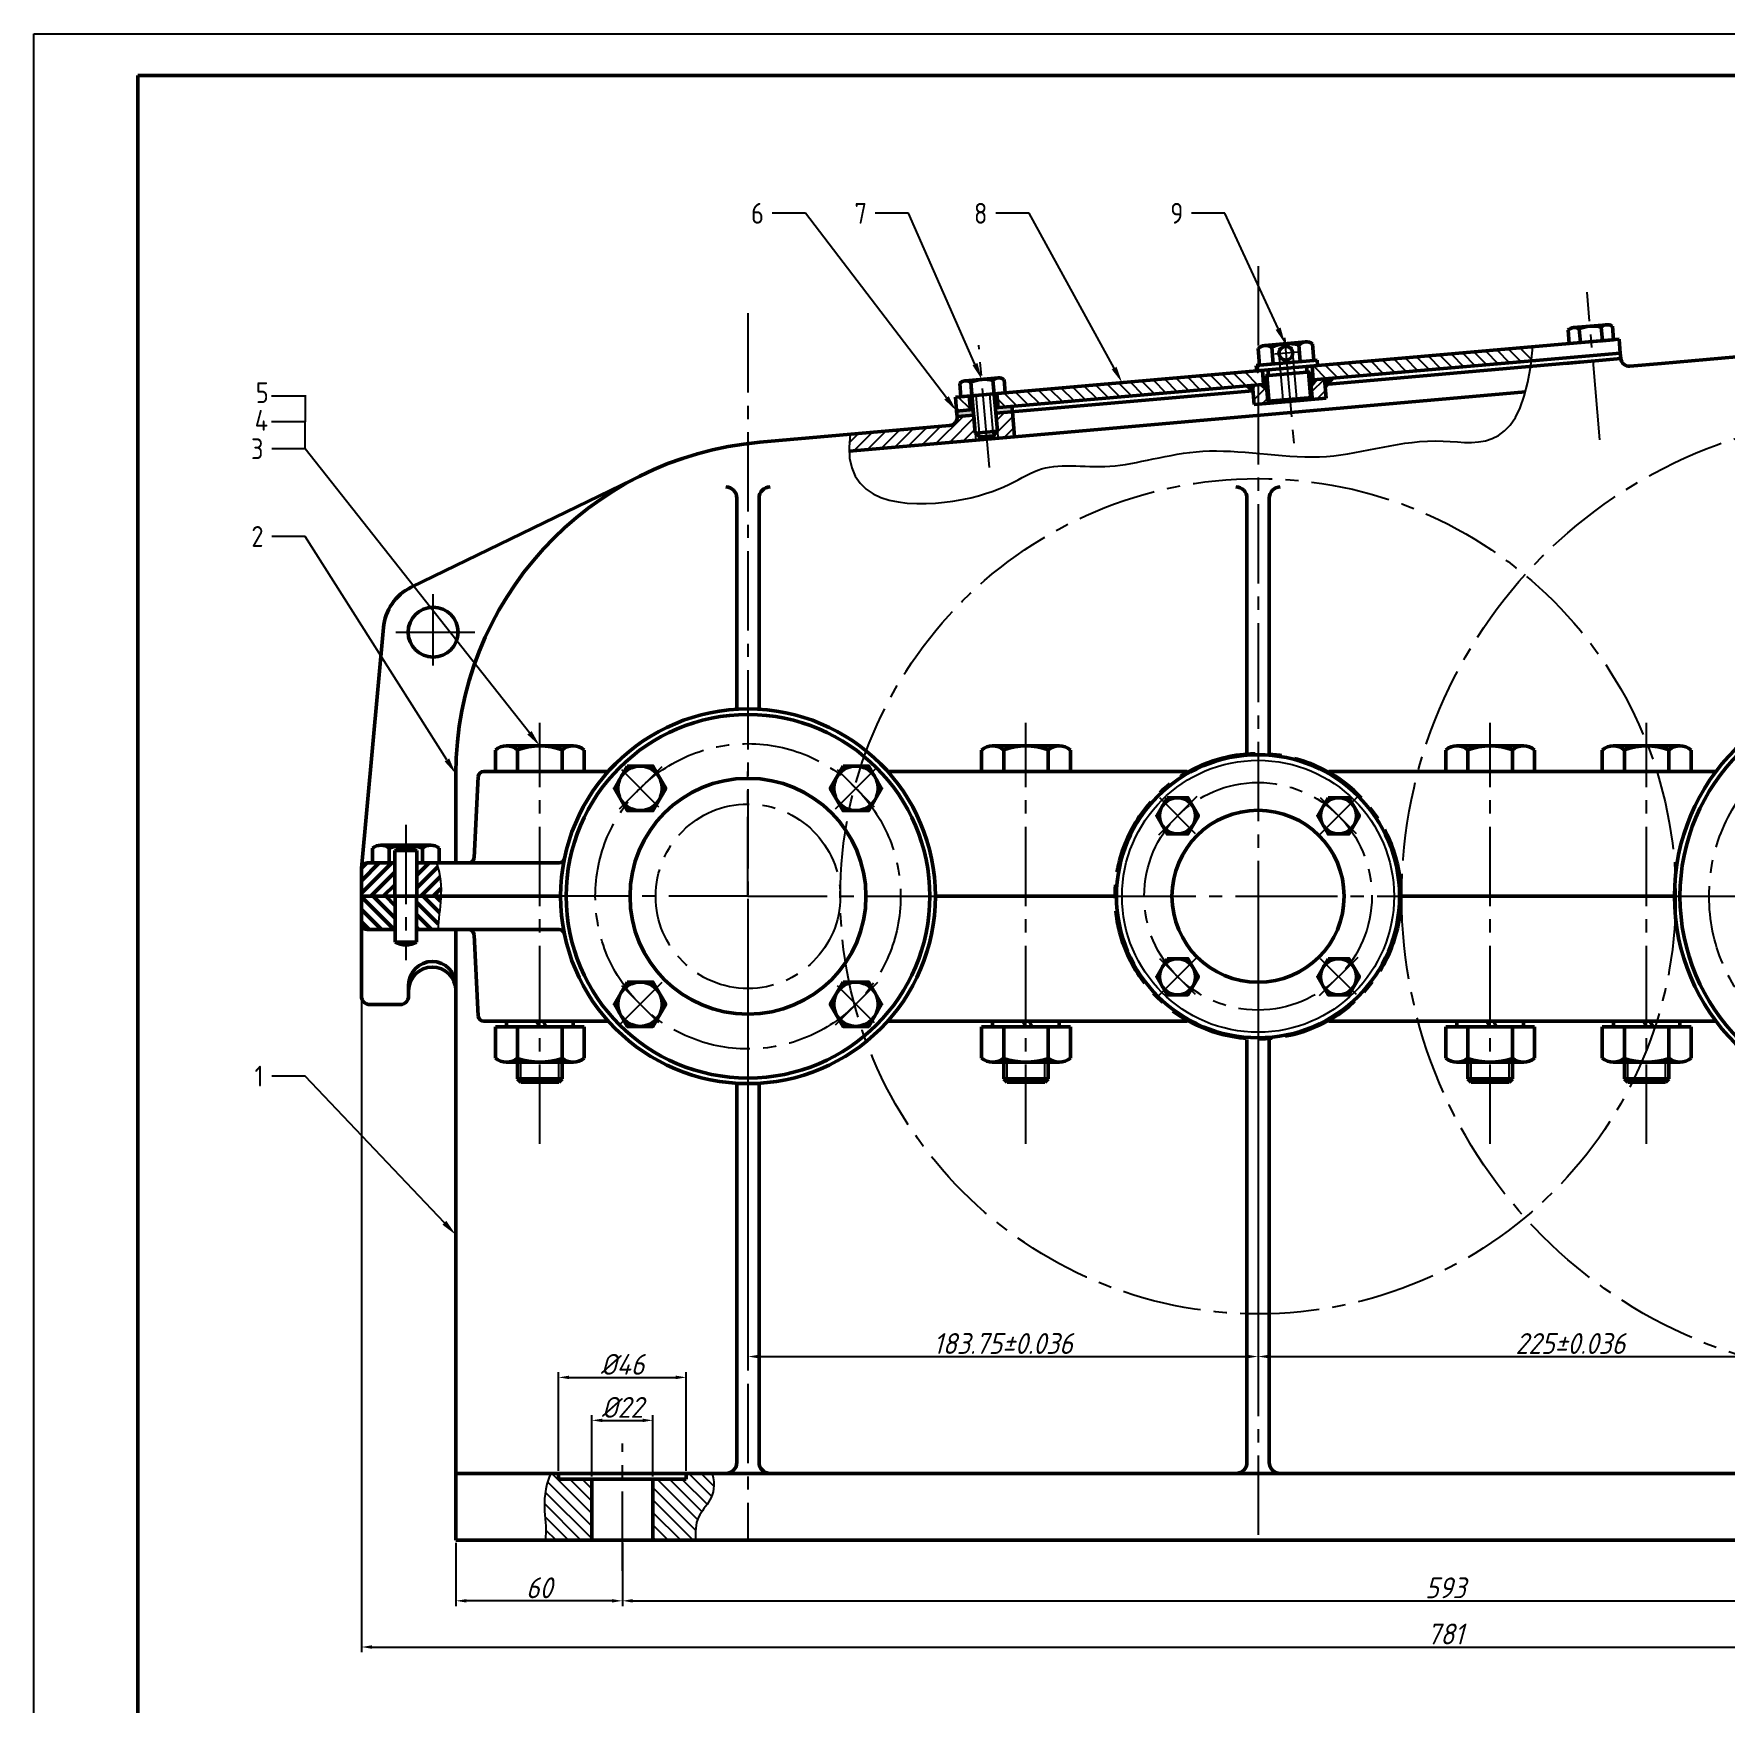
# Model space of a CAD drawing. Header units: millimetres. Extents: x -3078 to 425, y -739 to 825.
# Drawn here: x -3078.5 to -2672.3, y 228.2 to 629.2 of the extents above; entities that cross this region are included whole.
import ezdxf
from ezdxf import colors
from ezdxf.entities.mleader import LeaderData, LeaderLine
from ezdxf.math import Vec2, Vec3

# ---------------------------------------------------------------- set-up
doc = ezdxf.new("R2010")
doc.units = ezdxf.units.MM
doc.linetypes.add('ACAD_ISO02W100', pattern=[15, 12, -3])
doc.linetypes.add('CENTER2', pattern=[28.575, 19.05, -3.175, 3.175, -3.175])
for name, color, linetype in [('中心线', 1, 'CENTER2'), ('细实线', 7, 'Continuous'), ('虚线', 5, 'ACAD_ISO02W100')]:
    doc.layers.add(name, color=color, linetype=linetype)
doc.layers.add('图层1', color=7, linetype='Continuous', lineweight=50)
doc.layers.add('粗实线', color=7, linetype='Continuous', lineweight=50)
doc.styles.add('公差', font='gbenor.shx', dxfattribs={"height": 5})
doc.styles.add('标注', font='isocp.shx', dxfattribs={"oblique": 15, "height": 5, "bigfont": 'gbcbig.shx'})
doc.dimstyles.new('1比1.5', dxfattribs={"dimtxt": 5, "dimasz": 2.5, "dimexe": 1.25, "dimexo": 0.625, "dimtad": 1, "dimlfac": 1.5, "dimdsep": 46, "dimtxsty": '标注', "dimcen": 2.5, "dimadec": 0, "dimazin": 0, "dimtfac": 1, "dimtmove": 0, "dimatfit": 3, "dimfxl": 1, "dimarcsym": 0})
pattern_1 = [(45, (-3048.1508, 293.5934), (-1.496709, 1.496709), [])]
pattern_2 = [(135, (-3048.1508, 293.5934), (-1.496709, -1.496709), [])]

# ---------------------------------------------------------------- blocks, each defined once
blk = doc.blocks.new('*D50')
at = {"layer": 'Defpoints', "color": 0, "transparency": 16777216}
for p in [(-2921.8, 306.45), (-2952.47, 283.36), (-2921.8, 283.36)]:
    blk.add_point(p, dxfattribs=at)
at = {"layer": '细实线', "color": 0, "lineweight": -2, "transparency": 16777216}
for p, q in [((-2952.47, 283.99), (-2952.47, 307.7)), ((-2949.97, 306.45), (-2924.3, 306.45)), ((-2921.8, 283.99), (-2921.8, 307.7))]:
    blk.add_line(p, q, dxfattribs=at)
at = {"layer": '细实线', "color": 0, "transparency": 16777216}
for points in [[(-2949.97, 306.87), (-2949.97, 306.04), (-2952.47, 306.45)], [(-2924.3, 306.87), (-2924.3, 306.04), (-2921.8, 306.45)]]:
    blk.add_solid(points, dxfattribs=at)
at = {"layer": '细实线', "color": 0, "transparency": 16777216, "insert": (-2937.13, 309.58), "char_height": 5, "attachment_point": 5, "style": '标注'}
blk.add_mtext('%%C46', dxfattribs=at)
blk = doc.blocks.new('*D51')
at = {"layer": 'Defpoints', "color": 0, "transparency": 16777216}
for p in [(-2929.8, 296.13), (-2944.47, 282.03), (-2929.8, 282.03)]:
    blk.add_point(p, dxfattribs=at)
at = {"layer": '细实线', "color": 0, "lineweight": -2, "transparency": 16777216}
for p, q in [((-2944.47, 282.66), (-2944.47, 297.38)), ((-2929.8, 282.66), (-2929.8, 297.38)), ((-2941.97, 296.13), (-2932.3, 296.13))]:
    blk.add_line(p, q, dxfattribs=at)
at = {"layer": '细实线', "color": 0, "transparency": 16777216}
for points in [[(-2941.97, 296.54), (-2941.97, 295.71), (-2944.47, 296.13)], [(-2932.3, 296.54), (-2932.3, 295.71), (-2929.8, 296.13)]]:
    blk.add_solid(points, dxfattribs=at)
at = {"layer": '细实线', "color": 0, "transparency": 16777216, "insert": (-2937.13, 299.25), "char_height": 5, "attachment_point": 5, "style": '标注'}
blk.add_mtext('%%C22', dxfattribs=at)
blk = doc.blocks.new('*D52')
at = {"layer": 'Defpoints', "color": 0, "transparency": 16777216}
for p in [(-2977.13, 267.36), (-2937.13, 267.36), (-2977.13, 252.78)]:
    blk.add_point(p, dxfattribs=at)
at = {"layer": '细实线', "color": 0, "lineweight": -2, "transparency": 16777216}
for p, q in [((-2977.13, 266.74), (-2977.13, 251.53)), ((-2937.13, 266.74), (-2937.13, 251.53)), ((-2939.63, 252.78), (-2974.63, 252.78))]:
    blk.add_line(p, q, dxfattribs=at)
at = {"layer": '细实线', "color": 0, "transparency": 16777216}
for points in [[(-2974.63, 253.19), (-2974.63, 252.36), (-2977.13, 252.78)], [(-2939.63, 253.19), (-2939.63, 252.36), (-2937.13, 252.78)]]:
    blk.add_solid(points, dxfattribs=at)
at = {"layer": '细实线', "color": 0, "transparency": 16777216, "insert": (-2957.13, 255.9), "char_height": 5, "attachment_point": 5, "style": '标注'}
blk.add_mtext('60', dxfattribs=at)
blk = doc.blocks.new('*D53')
at = {"layer": 'Defpoints', "color": 0, "transparency": 16777216}
for p in [(-2937.13, 267.36), (-2541.8, 267.36), (-2541.8, 252.78)]:
    blk.add_point(p, dxfattribs=at)
at = {"layer": '细实线', "color": 0, "lineweight": -2, "transparency": 16777216}
for p, q in [((-2937.13, 266.74), (-2937.13, 251.53)), ((-2541.8, 266.74), (-2541.8, 251.53)), ((-2934.63, 252.78), (-2544.3, 252.78))]:
    blk.add_line(p, q, dxfattribs=at)
at = {"layer": '细实线', "color": 0, "transparency": 16777216}
for points in [[(-2934.63, 253.19), (-2934.63, 252.36), (-2937.13, 252.78)], [(-2544.3, 253.19), (-2544.3, 252.36), (-2541.8, 252.78)]]:
    blk.add_solid(points, dxfattribs=at)
at = {"layer": '细实线', "color": 0, "transparency": 16777216, "insert": (-2739.47, 255.9), "char_height": 5, "attachment_point": 5, "style": '标注'}
blk.add_mtext('593', dxfattribs=at)
blk = doc.blocks.new('*D54')
at = {"layer": 'Defpoints', "color": 0, "transparency": 16777216}
for p in [(-2999.8, 398.03), (-2479.13, 398.03), (-2479.13, 241.68)]:
    blk.add_point(p, dxfattribs=at)
at = {"layer": '细实线', "color": 0, "lineweight": -2, "transparency": 16777216}
for p, q in [((-2999.8, 397.41), (-2999.8, 240.43)), ((-2479.13, 397.41), (-2479.13, 240.43)), ((-2997.3, 241.68), (-2481.63, 241.68))]:
    blk.add_line(p, q, dxfattribs=at)
at = {"layer": '细实线', "color": 0, "transparency": 16777216}
for points in [[(-2997.3, 242.1), (-2997.3, 241.26), (-2999.8, 241.68)], [(-2481.63, 242.1), (-2481.63, 241.26), (-2479.13, 241.68)]]:
    blk.add_solid(points, dxfattribs=at)
at = {"layer": '细实线', "color": 0, "transparency": 16777216, "insert": (-2739.47, 244.81), "char_height": 5, "attachment_point": 5, "style": '标注'}
blk.add_mtext('781', dxfattribs=at)
blk = doc.blocks.new('*D55')
at = {"layer": 'Defpoints', "color": 0, "transparency": 16777216}
for p in [(-2906.97, 422.03), (-2784.47, 422.03), (-2784.47, 311.46)]:
    blk.add_point(p, dxfattribs=at)
at = {"layer": '细实线', "color": 0, "lineweight": -2, "transparency": 16777216}
for p, q in [((-2906.97, 421.41), (-2906.97, 310.21)), ((-2784.47, 421.41), (-2784.47, 310.21)), ((-2904.47, 311.46), (-2786.97, 311.46))]:
    blk.add_line(p, q, dxfattribs=at)
at = {"layer": '细实线', "color": 0, "transparency": 16777216}
for points in [[(-2904.47, 311.88), (-2904.47, 311.05), (-2906.97, 311.46)], [(-2786.97, 311.88), (-2786.97, 311.05), (-2784.47, 311.46)]]:
    blk.add_solid(points, dxfattribs=at)
at = {"layer": '细实线', "color": 0, "transparency": 16777216, "insert": (-2845.72, 314.59), "char_height": 5, "width": 16.5179, "attachment_point": 5, "style": '标注'}
blk.add_mtext('183.75±0.036', dxfattribs=at)
blk = doc.blocks.new('*D56')
at = {"layer": 'Defpoints', "color": 0, "transparency": 16777216}
for p in [(-2784.47, 422.03), (-2634.47, 421.8), (-2634.47, 311.46)]:
    blk.add_point(p, dxfattribs=at)
at = {"layer": '细实线', "color": 0, "lineweight": -2, "transparency": 16777216}
for p, q in [((-2784.47, 421.41), (-2784.47, 310.21)), ((-2634.47, 421.17), (-2634.47, 310.21)), ((-2781.97, 311.46), (-2636.97, 311.46))]:
    blk.add_line(p, q, dxfattribs=at)
at = {"layer": '细实线', "color": 0, "transparency": 16777216}
for points in [[(-2781.97, 311.88), (-2781.97, 311.05), (-2784.47, 311.46)], [(-2636.97, 311.88), (-2636.97, 311.05), (-2634.47, 311.46)]]:
    blk.add_solid(points, dxfattribs=at)
at = {"layer": '细实线', "color": 0, "transparency": 16777216, "insert": (-2709.47, 314.59), "char_height": 5, "attachment_point": 5, "style": '标注'}
blk.add_mtext('225±0.036', dxfattribs=at)

msp = doc.modelspace()

# ---------------------------------------------------------------- hatches: boundary and pattern name
at = {"layer": '粗实线'}
h = msp.add_hatch(color=256, dxfattribs=at)
h.dxf.hatch_style = 1
h.paths.add_polyline_path([(-2787.7938, 544.6285), (-2785.8014, 544.8028), (-2785.6271, 542.8104)])
h = msp.add_hatch(color=256, dxfattribs=at)
h.dxf.hatch_style = 1
h.paths.add_polyline_path([(-2766.5417, 546.4878), (-2768.534, 546.3135), (-2768.3597, 544.3211)])
h = msp.add_hatch(color=256, dxfattribs=at)
h.dxf.hatch_style = 1
h.paths.add_polyline_path([(-2856.8633, 538.5857), (-2856.7471, 537.2575), (-2852.7623, 537.6061), (-2852.8785, 538.9343)])
h.paths.add_polyline_path([(-2843.4645, 538.4195), (-2843.5807, 539.7478), (-2847.5655, 539.3992), (-2847.4493, 538.0709)])
h = msp.add_hatch(dxfattribs=at)
h.set_pattern_fill('ANSI31', color=256, scale=0.666667)
h.set_pattern_definition(pattern_1)
edge = h.paths.add_edge_path()
edge.add_line((-2986.5104, 422.03), (-2980.7284, 422.03))
edge.add_spline(control_points=[(-2980.7284, 422.03), (-2980.6083, 424.5637), (-2980.7744, 427.2239), (-2981.7932, 430.03)], knot_values=[0.17560072, 0.17560072, 0.17560072, 0.17560072, 0.45420087, 0.45420087, 0.45420087, 0.45420087], degree=3, periodic=0)
edge.add_line((-2981.7932, 430.03), (-2986.4796, 430.03))
edge.add_line((-2986.4796, 430.03), (-2986.5104, 422.03))
h.paths.add_polyline_path([(-2999.8014, 422.03), (-2991.7591, 422.03), (-2991.7899, 430.03), (-2998.4681, 430.03, 0.41421356), (-2999.8014, 428.6967)])
h = msp.add_hatch(dxfattribs=at)
h.set_pattern_fill('ANSI31', color=256, scale=0.666667, angle=90)
h.set_pattern_definition(pattern_2)
h.paths.add_polyline_path([(-2991.7591, 422.03), (-2999.8014, 422.03), (-2999.8014, 415.3634, 0.41421356), (-2998.4681, 414.03), (-2991.7283, 414.03)])
edge = h.paths.add_edge_path()
edge.add_spline(control_points=[(-2981.4118, 414.03), (-2981.3482, 416.5583), (-2980.8617, 419.2161), (-2980.7284, 422.03)], knot_values=[0.45420087, 0.45420087, 0.45420087, 0.45420087, 0.76362351, 0.76362351, 0.76362351, 0.76362351], degree=3, periodic=0)
edge.add_line((-2980.7284, 422.03), (-2986.5104, 422.03))
edge.add_line((-2986.5104, 422.03), (-2986.5412, 414.03))
edge.add_line((-2986.5412, 414.03), (-2981.4118, 414.03))
at = {"layer": '细实线'}
h = msp.add_hatch(dxfattribs=at)
h.set_pattern_fill('ANSI31', color=256, scale=0.666667, angle=90)
h.set_pattern_definition(pattern_2)
h.paths.add_polyline_path([(-2847.1919, 542.7779), (-2846.9014, 539.4573), (-2784.4681, 544.9195), (-2784.4681, 548.2655)])
edge = h.paths.add_edge_path()
edge.add_spline(control_points=[(-2718.8301, 550.6621), (-2718.6969, 551.7296), (-2718.5795, 552.8542), (-2718.4787, 554.0389)], knot_values=[6.81103415, 6.81103415, 6.81103415, 6.81103415, 6.84939001, 6.84939001, 6.84939001, 6.84939001], degree=3, periodic=0)
edge.add_line((-2718.4787, 554.0389), (-2771.4811, 549.4018))
edge.add_line((-2771.4811, 549.4018), (-2771.1906, 546.0811))
edge.add_line((-2771.1906, 546.0811), (-2718.8301, 550.6621))
h.paths.add_polyline_path([(-2853.5427, 538.8762), (-2853.8332, 542.1969), (-2855.8256, 542.0226), (-2857.1538, 541.9064), (-2856.8633, 538.5857)])
h = msp.add_hatch(dxfattribs=at)
h.set_pattern_fill('ANSI31', color=256, scale=0.666667)
h.set_pattern_definition(pattern_1)
h.paths.add_polyline_path([(-2782.3646, 543.7651), (-2783.809, 544.9771), (-2784.4681, 544.9195), (-2784.4681, 540.235), (-2782.074, 540.4444), (-2782.1176, 540.9425)])
h.paths.add_polyline_path([(-2784.4681, 544.9195), (-2785.8014, 544.8028), (-2785.3947, 540.1539), (-2784.4681, 540.235)])
h.paths.add_polyline_path([(-2768.534, 546.3135), (-2770.5264, 546.1392), (-2771.7385, 544.6947), (-2771.4915, 541.8722), (-2771.448, 541.3741), (-2768.1273, 541.6646)])
h = msp.add_hatch(dxfattribs=at)
h.set_pattern_fill('ANSI31', color=256, scale=0.666667)
h.set_pattern_definition(pattern_1)
edge = h.paths.add_edge_path()
edge.add_line((-2852.3846, 533.2892), (-2852.7318, 537.2575))
edge.add_line((-2852.7318, 537.2575), (-2856.7471, 537.2575))
edge.add_arc((-2858.7395, 537.0831), 2, -85, 5, ccw=False)
edge.add_line((-2858.5652, 535.0908), (-2882.3944, 533.006))
edge.add_spline(control_points=[(-2882.3944, 533.006), (-2882.6255, 531.5403), (-2882.7179, 530.1964), (-2882.687, 528.9651)], knot_values=[0.14210058, 0.14210058, 0.14210058, 0.14210058, 0.21438038, 0.21438038, 0.21438038, 0.21438038], degree=3, periodic=0)
edge.add_line((-2882.687, 528.9651), (-2852.2394, 531.6289))
edge.add_line((-2852.2394, 531.6289), (-2852.3846, 533.2892))
h.paths.add_polyline_path([(-2843.3628, 537.2575), (-2847.3781, 537.2575), (-2847.0716, 533.7541), (-2846.9263, 532.0937), (-2842.9416, 532.4424)])
h.paths.add_polyline_path([(-2852.7623, 537.6061), (-2856.7471, 537.2575), (-2852.7318, 537.2575)])
h.paths.add_polyline_path([(-2843.4645, 538.4195), (-2847.4493, 538.0709), (-2847.3781, 537.2575), (-2843.3628, 537.2575)])
h = msp.add_hatch(dxfattribs=at)
h.set_pattern_fill('ANSI31', color=256, scale=0.666667, angle=90)
h.set_pattern_definition(pattern_2)
edge = h.paths.add_edge_path()
edge.add_line((-2944.4681, 282.03), (-2952.4681, 282.03))
edge.add_line((-2952.4681, 282.03), (-2952.4681, 283.3634))
edge.add_line((-2952.4681, 283.3634), (-2954.4135, 283.3634))
edge.add_spline(control_points=[(-2954.4135, 283.3634), (-2957.3212, 276.0927), (-2954.7841, 271.9161), (-2955.7092, 267.3634)], knot_values=[0.12587733, 0.12587733, 0.12587733, 0.12587733, 0.7937123, 0.7937123, 0.7937123, 0.7937123], degree=3, periodic=0)
edge.add_line((-2955.7092, 267.3634), (-2944.4681, 267.3634))
edge.add_line((-2944.4681, 267.3634), (-2944.4681, 282.03))
edge = h.paths.add_edge_path()
edge.add_spline(control_points=[(-2919.4906, 267.3634), (-2919.677, 269.2485), (-2919.5201, 274.6953), (-2913.9895, 277.5954), (-2915.5751, 283.3634)], knot_values=[0.23678802, 0.23678802, 0.23678802, 0.23678802, 0.67597448, 1.43918646, 1.43918646, 1.43918646, 1.43918646], degree=3, periodic=0)
edge.add_line((-2915.5751, 283.3634), (-2921.8014, 283.3634))
edge.add_line((-2921.8014, 283.3634), (-2921.8014, 282.03))
edge.add_line((-2921.8014, 282.03), (-2929.8014, 282.03))
edge.add_line((-2929.8014, 282.03), (-2929.8014, 267.3634))
edge.add_line((-2929.8014, 267.3634), (-2919.4906, 267.3634))

# ---------------------------------------------------------------- linework, layer by layer
msp.add_lwpolyline([(-3078.4892, 629.2199), (-1889.4892, 629.2199), (-1889.4892, -211.7801), (-3078.4892, -211.7801)], close=True)
at = {"layer": '中心线'}
for p, q in [((-2702.3423, 531.7058), (-2705.447, 567.1917)), ((-2848.9847, 525.0241), (-2851.5555, 554.4088)), ((-2774.9792, 552.7295), (-2780.4093, 552.2545)), ((-2778.0984, 556.1963), (-2775.7205, 529.0167)), ((-2982.5917, 477.4938), (-2982.5917, 494.5883)), ((-2991.5139, 485.4858), (-2972.5556, 485.4858)), ((-2956.9681, 362.5372), (-2956.9681, 463.6801)), ((-2840.2181, 362.5372), (-2840.2181, 463.6801)), ((-2840.2181, 362.5372), (-2840.2181, 463.6801)), ((-2728.7181, 362.5372), (-2728.7181, 463.6801)), ((-2728.7181, 362.5372), (-2728.7181, 463.6801)), ((-2691.1347, 362.5372), (-2691.1347, 463.6801)), ((-2691.1347, 362.5372), (-2691.1347, 463.6801)), ((-2927.6855, 453.1671), (-2937.8968, 442.9558)), ((-2928.4101, 443.472), (-2937.3059, 452.3679)), ((-2906.9681, 422.03), (-2906.9681, 452.03)), ((-2875.8311, 453.1671), (-2886.0423, 442.9558)), ((-2876.5556, 443.472), (-2885.4514, 452.3679)), ((-2799.1859, 445.9674), (-2808.4054, 436.7479)), ((-2799.5066, 437.0686), (-2808.0847, 445.6467)), ((-2760.5307, 445.9674), (-2769.7502, 436.7479)), ((-2760.8515, 437.0686), (-2769.4295, 445.6467)), ((-2989.1347, 439.2042), (-2989.1347, 406.6883)), ((-2906.9681, 422.03), (-2951.9681, 422.03)), ((-2906.9681, 422.03), (-2861.9681, 422.03)), ((-2818.4681, 422.03), (-2784.4681, 422.03)), ((-2784.4681, 422.03), (-2750.4681, 422.03)), ((-2684.4681, 422.03), (-2634.4681, 422.03)), ((-2799.1859, 407.3122), (-2808.4054, 398.0927)), ((-2799.5066, 398.4134), (-2808.0847, 406.9915)), ((-2760.5307, 407.3122), (-2769.7502, 398.0927)), ((-2760.8515, 398.4134), (-2769.4295, 406.9915)), ((-2927.6855, 401.3126), (-2937.8968, 391.1013)), ((-2928.4101, 391.6175), (-2937.3059, 400.5134)), ((-2875.8311, 401.3126), (-2886.0423, 391.1013)), ((-2876.5556, 391.6175), (-2885.4514, 400.5134)), ((-2937.1347, 259.9682), (-2937.1347, 290.5741))]:
    msp.add_line(p, q, dxfattribs=at)
for points in [[(-2784.4681, 573.4006), (-2784.4681, 267.3634)], [(-2906.9681, 562.083), (-2906.9681, 267.3634)]]:
    msp.add_lwpolyline(points, dxfattribs=at)
for centre, radius in [((-2634.4681, 422.03), 115.5), ((-2784.4681, 422.03), 100.3333), ((-2634.4681, 422.03), 41.6667), ((-2906.9681, 422.03), 36.6667), ((-2784.4681, 422.03), 34.5), ((-2784.4681, 422.03), 27.3333), ((-2906.9681, 422.03), 22.1667)]:
    msp.add_circle(centre, radius, dxfattribs=at)
at = {"layer": '图层1'}
for p in [(-1899.4892, 619.2199), (-3053.4892, -201.7801)]:
    msp.add_line(p, (-3053.4892, 619.2199), dxfattribs=at)
at = {"layer": '粗实线'}
for p, q in [((-2709.717, 554.8054), (-2709.9991, 558.0295)), ((-2708.7141, 558.6407), (-2700.7446, 559.338)), ((-2707.346, 558.3012), (-2707.0605, 555.0378)), ((-2702.033, 558.766), (-2701.7474, 555.5027)), ((-2699.373, 558.9591), (-2699.0909, 555.7351)), ((-2697.7627, 555.8513), (-2857.1538, 541.9064)), ((-2784.4285, 553.5871), (-2784.0829, 549.6377)), ((-2773.0917, 555.1901), (-2782.8544, 554.336)), ((-2780.8287, 549.9224), (-2781.1784, 553.92)), ((-2774.3202, 550.4918), (-2774.67, 554.4894)), ((-2771.066, 550.7765), (-2771.4115, 554.726)), ((-2771.1906, 546.0811), (-2697.4722, 552.5306)), ((-2699.0909, 555.7351), (-2709.717, 554.8054)), ((-2699.0909, 555.7351), (-2701.7474, 555.5027)), ((-2701.7474, 555.5027), (-2701.0833, 555.5608)), ((-2697.4722, 552.5306), (-2697.7627, 555.8513)), ((-2697.4722, 552.5306), (-2697.3559, 551.2024)), ((-2687.5985, 550.0484), (-2634.4681, 554.6967)), ((-2777.5745, 550.2071), (-2784.8799, 549.5679)), ((-2784.8799, 549.5679), (-2784.7637, 548.2397)), ((-2784.7637, 548.2397), (-2770.1528, 549.518)), ((-2784.0829, 549.6377), (-2771.066, 550.7765)), ((-2784.0829, 549.6377), (-2780.8287, 549.9224)), ((-2781.9909, 547.1438), (-2782.1072, 548.4721)), ((-2777.4582, 548.8788), (-2772.8093, 549.2856)), ((-2772.8093, 549.2856), (-2772.6931, 547.9573)), ((-2771.1906, 546.0811), (-2771.4811, 549.4018)), ((-2770.269, 550.8462), (-2771.066, 550.7765)), ((-2770.1528, 549.518), (-2770.269, 550.8462)), ((-2706.6538, 550.3889), (-2768.4178, 544.9853)), ((-2697.3559, 551.2024), (-2710.6385, 550.0403)), ((-2695.1892, 549.3843), (-2687.5985, 550.0484)), ((-2856.1076, 545.2466), (-2855.8256, 542.0226)), ((-2846.8531, 546.5552), (-2854.8227, 545.8579)), ((-2852.3846, 533.2892), (-2853.4545, 545.5183)), ((-2853.4545, 545.5183), (-2853.169, 542.255)), ((-2847.0716, 533.7541), (-2848.1415, 545.9832)), ((-2848.1415, 545.9832), (-2847.856, 542.7198)), ((-2847.5655, 539.3992), (-2782.4808, 545.0933)), ((-2845.1995, 542.9522), (-2845.4816, 546.1763)), ((-2785.3947, 540.1539), (-2785.8014, 544.8028)), ((-2782.3646, 543.7651), (-2783.809, 544.9771)), ((-2783.1449, 545.0352), (-2783.4354, 548.3559)), ((-2782.4808, 545.0933), (-2783.1449, 545.0352)), ((-2777.342, 547.5506), (-2782.6551, 547.0857)), ((-2782.6551, 547.0857), (-2782.1176, 540.9425)), ((-2772.6931, 547.9573), (-2781.9909, 547.1438)), ((-2772.029, 548.0154), (-2772.6931, 547.9573)), ((-2771.4915, 541.8722), (-2772.029, 548.0154)), ((-2771.8547, 546.023), (-2771.1906, 546.0811)), ((-2771.7385, 544.6947), (-2770.5264, 546.1392)), ((-2768.534, 546.3135), (-2766.5417, 546.4878)), ((-2768.1273, 541.6646), (-2768.534, 546.3135)), ((-2766.5417, 546.4878), (-2768.3597, 544.3211)), ((-2857.1538, 541.9064), (-2856.8633, 538.5857)), ((-2855.8256, 542.0226), (-2845.1995, 542.9522)), ((-2855.8256, 542.0226), (-2853.169, 542.255)), ((-2853.169, 542.255), (-2853.8332, 542.1969)), ((-2853.8332, 542.1969), (-2853.5427, 538.8762)), ((-2853.169, 542.255), (-2852.3846, 533.2892)), ((-2847.4493, 538.0709), (-2785.6852, 543.4746)), ((-2847.1919, 542.7779), (-2846.9014, 539.4573)), ((-2720.2435, 543.1771), (-2842.9416, 532.4424)), ((-2781.5759, 540.488), (-2785.3947, 540.1539)), ((-2782.1176, 540.9425), (-2771.4915, 541.8722)), ((-2782.1176, 540.9425), (-2781.5759, 540.488)), ((-2781.5759, 540.488), (-2768.1273, 541.6646)), ((-2771.9461, 541.3305), (-2771.4915, 541.8722)), ((-2856.8633, 538.5857), (-2852.8785, 538.9343)), ((-2856.8633, 538.5857), (-2856.7471, 537.2575)), ((-2856.7471, 537.2575), (-2852.7623, 537.6061)), ((-2852.7623, 537.6061), (-2852.3846, 533.2892)), ((-2843.4645, 538.4195), (-2843.5807, 539.7478)), ((-2843.4645, 538.4195), (-2842.9416, 532.4424)), ((-2843.4645, 538.4195), (-2842.9416, 532.4424)), ((-2858.5652, 535.0908), (-2904.1072, 531.1063)), ((-2882.687, 528.9651), (-2842.9416, 532.4424)), ((-2852.3846, 533.2892), (-2847.0716, 533.7541)), ((-2851.3013, 532.3802), (-2852.3846, 533.2892)), ((-2851.3013, 532.3802), (-2847.9806, 532.6707)), ((-2851.3013, 532.3802), (-2851.2432, 531.7161)), ((-2847.9806, 532.6707), (-2847.0716, 533.7541)), ((-2847.9806, 532.6707), (-2847.9225, 532.0066)), ((-2987.8368, 496.2788), (-2932.1019, 523.3642)), ((-2909.6347, 517.6967), (-2909.6347, 466.951)), ((-2904.3014, 466.951), (-2904.3014, 517.6967)), ((-2787.1347, 517.6967), (-2787.1347, 455.9253)), ((-2781.8014, 455.9253), (-2781.8014, 517.6967)), ((-2994.5424, 486.5729), (-2999.7959, 428.8175)), ((-2967.6347, 457.1695), (-2967.6347, 452.03)), ((-2948.9681, 458.1634), (-2964.9681, 458.1634)), ((-2962.3014, 452.03), (-2962.3014, 457.2483)), ((-2951.6347, 452.03), (-2951.6347, 457.2483)), ((-2946.3014, 452.03), (-2946.3014, 457.1695)), ((-2850.8847, 457.1695), (-2850.8847, 452.03)), ((-2832.2181, 458.1634), (-2848.2181, 458.1634)), ((-2845.5514, 452.03), (-2845.5514, 457.2483)), ((-2834.8847, 452.03), (-2834.8847, 457.2483)), ((-2829.5514, 452.03), (-2829.5514, 457.1695)), ((-2739.3847, 452.03), (-2739.3847, 457.1695)), ((-2736.7181, 458.1634), (-2720.7181, 458.1634)), ((-2734.0514, 452.03), (-2734.0514, 457.2483)), ((-2723.3847, 452.03), (-2723.3847, 457.2483)), ((-2718.0514, 457.1695), (-2718.0514, 452.03)), ((-2701.8014, 452.03), (-2701.8014, 457.1695)), ((-2699.1347, 458.1634), (-2683.1347, 458.1634)), ((-2696.4681, 452.03), (-2696.4681, 457.2483)), ((-2685.8014, 452.03), (-2685.8014, 457.2483)), ((-2680.4681, 457.1695), (-2680.4681, 452.03)), ((-2977.1347, 430.03), (-2977.1347, 451.4108)), ((-2970.413, 452.03), (-2940.5091, 452.03)), ((-2967.6347, 452.03), (-2946.3014, 452.03)), ((-2873.427, 452.03), (-2801.5048, 452.03)), ((-2850.8847, 452.03), (-2829.5514, 452.03)), ((-2767.4313, 452.03), (-2674.4681, 452.03)), ((-2718.0514, 452.03), (-2739.3847, 452.03)), ((-2680.4681, 452.03), (-2701.8014, 452.03)), ((-2972.7642, 431.2936), (-2971.7412, 450.8129)), ((-2997.1347, 433.5513), (-2997.1347, 430.03)), ((-2983.1347, 434.2967), (-2995.1347, 434.2967)), ((-2993.1347, 433.6104), (-2993.1347, 430.03)), ((-2986.4681, 433.03), (-2991.8014, 433.03)), ((-2991.8014, 433.03), (-2991.7167, 411.03)), ((-2986.4681, 433.03), (-2986.5527, 411.03)), ((-2985.1347, 433.6104), (-2985.1347, 430.03)), ((-2981.1347, 430.03), (-2981.1347, 433.5513)), ((-2999.8014, 428.6967), (-2999.8014, 422.03)), ((-2991.7899, 430.03), (-2998.4681, 430.03)), ((-2977.1347, 430.03), (-2986.4796, 430.03)), ((-2952.3516, 430.03), (-2977.1347, 430.03)), ((-2999.8014, 415.3634), (-2999.8014, 422.03)), ((-2999.8014, 422.03), (-2991.7591, 422.03)), ((-2991.7591, 422.03), (-2986.5104, 422.03)), ((-2986.5104, 422.03), (-2951.9681, 422.03)), ((-2861.9681, 422.03), (-2818.4681, 422.03)), ((-2750.4681, 422.03), (-2684.4681, 422.03)), ((-2999.8014, 398.03), (-2999.8014, 415.3634)), ((-2991.7283, 414.03), (-2998.4681, 414.03)), ((-2986.5527, 411.03), (-2991.7167, 411.03)), ((-2977.1347, 414.03), (-2986.5412, 414.03)), ((-2952.3516, 414.03), (-2977.1347, 414.03)), ((-2977.1347, 267.3634), (-2977.1347, 414.03)), ((-2972.7642, 412.7665), (-2971.7412, 393.2472)), ((-2988.4681, 400.6967), (-2988.4681, 398.9725)), ((-2988.4681, 398.03), (-2988.4681, 399.3634)), ((-2990.4681, 396.03), (-2997.8014, 396.03)), ((-2970.413, 392.03), (-2940.5091, 392.03)), ((-2967.6347, 390.6967), (-2946.3014, 390.6967)), ((-2967.6347, 383.1573), (-2967.6347, 390.6967)), ((-2948.9681, 392.03), (-2964.9681, 392.03)), ((-2964.9681, 392.03), (-2964.9681, 390.6967)), ((-2964.9681, 390.6967), (-2948.9681, 390.6967)), ((-2964.9681, 390.6967), (-2948.9681, 390.6967)), ((-2962.3014, 383.0784), (-2962.3014, 390.6967)), ((-2957.7379, 392.03), (-2956.9681, 390.6967)), ((-2956.1983, 392.03), (-2955.4285, 390.6967)), ((-2951.6347, 383.0784), (-2951.6347, 390.6967)), ((-2948.9681, 390.6967), (-2948.9681, 392.03)), ((-2946.3014, 390.6967), (-2946.3014, 383.1573)), ((-2873.427, 392.03), (-2801.5048, 392.03)), ((-2850.8847, 390.6967), (-2829.5514, 390.6967)), ((-2850.8847, 383.1573), (-2850.8847, 390.6967)), ((-2848.2181, 392.03), (-2848.2181, 390.6967)), ((-2848.2181, 390.6967), (-2832.2181, 390.6967)), ((-2848.2181, 390.6967), (-2832.2181, 390.6967)), ((-2845.5514, 383.0784), (-2845.5514, 390.6967)), ((-2840.9879, 392.03), (-2840.2181, 390.6967)), ((-2839.4483, 392.03), (-2838.6785, 390.6967)), ((-2834.8847, 383.0784), (-2834.8847, 390.6967)), ((-2832.2181, 390.6967), (-2832.2181, 392.03)), ((-2829.5514, 390.6967), (-2829.5514, 383.1573)), ((-2767.4313, 392.03), (-2674.4681, 392.03)), ((-2739.3847, 390.6967), (-2718.0514, 390.6967)), ((-2739.3847, 383.1573), (-2739.3847, 390.6967)), ((-2736.7181, 392.03), (-2736.7181, 390.6967)), ((-2736.7181, 390.6967), (-2720.7181, 390.6967)), ((-2736.7181, 390.6967), (-2720.7181, 390.6967)), ((-2734.0514, 383.0784), (-2734.0514, 390.6967)), ((-2729.4879, 392.03), (-2728.7181, 390.6967)), ((-2727.9483, 392.03), (-2727.1785, 390.6967)), ((-2723.3847, 383.0784), (-2723.3847, 390.6967)), ((-2720.7181, 390.6967), (-2720.7181, 392.03)), ((-2718.0514, 390.6967), (-2718.0514, 383.1573)), ((-2701.8014, 390.6967), (-2680.4681, 390.6967)), ((-2701.8014, 383.1573), (-2701.8014, 390.6967)), ((-2699.1347, 392.03), (-2699.1347, 390.6967)), ((-2699.1347, 390.6967), (-2683.1347, 390.6967)), ((-2699.1347, 390.6967), (-2683.1347, 390.6967)), ((-2696.4681, 383.0784), (-2696.4681, 390.6967)), ((-2691.9045, 392.03), (-2691.1347, 390.6967)), ((-2690.3649, 392.03), (-2689.5951, 390.6967)), ((-2685.8014, 383.0784), (-2685.8014, 390.6967)), ((-2683.1347, 390.6967), (-2683.1347, 392.03)), ((-2680.4681, 390.6967), (-2680.4681, 383.1573)), ((-2787.1347, 286.03), (-2787.1347, 387.6333)), ((-2781.8014, 387.6333), (-2781.8014, 286.03)), ((-2948.9681, 382.1634), (-2964.9681, 382.1634)), ((-2962.3014, 382.1634), (-2962.3014, 378.1634)), ((-2951.6347, 378.1634), (-2951.6347, 382.1634)), ((-2832.2181, 382.1634), (-2848.2181, 382.1634)), ((-2845.5514, 382.1634), (-2845.5514, 378.1634)), ((-2834.8847, 378.1634), (-2834.8847, 382.1634)), ((-2720.7181, 382.1634), (-2736.7181, 382.1634)), ((-2734.0514, 382.1634), (-2734.0514, 378.1634)), ((-2723.3847, 378.1634), (-2723.3847, 382.1634)), ((-2683.1347, 382.1634), (-2699.1347, 382.1634)), ((-2696.4681, 382.1634), (-2696.4681, 378.1634)), ((-2685.8014, 378.1634), (-2685.8014, 382.1634)), ((-2962.3014, 378.1634), (-2961.5014, 377.3634)), ((-2962.3014, 378.1634), (-2951.6347, 378.1634)), ((-2952.4347, 377.3634), (-2951.6347, 378.1634)), ((-2845.5514, 378.1634), (-2844.7514, 377.3634)), ((-2845.5514, 378.1634), (-2834.8847, 378.1634)), ((-2835.6847, 377.3634), (-2834.8847, 378.1634)), ((-2734.0514, 378.1634), (-2733.2514, 377.3634)), ((-2734.0514, 378.1634), (-2723.3847, 378.1634)), ((-2724.1847, 377.3634), (-2723.3847, 378.1634)), ((-2696.4681, 378.1634), (-2695.6681, 377.3634)), ((-2696.4681, 378.1634), (-2685.8014, 378.1634)), ((-2686.6014, 377.3634), (-2685.8014, 378.1634)), ((-2961.5014, 377.3634), (-2952.4347, 377.3634)), ((-2909.6347, 286.03), (-2909.6347, 377.1091)), ((-2904.3014, 377.1091), (-2904.3014, 286.03)), ((-2844.7514, 377.3634), (-2835.6847, 377.3634)), ((-2733.2514, 377.3634), (-2724.1847, 377.3634)), ((-2695.6681, 377.3634), (-2686.6014, 377.3634)), ((-2526.0181, 283.3634), (-2977.1347, 283.3634)), ((-2952.4681, 282.03), (-2952.4681, 283.3634)), ((-2921.8014, 282.03), (-2952.4681, 282.03)), ((-2937.1347, 283.3634), (-2950.4681, 283.3634)), ((-2944.4681, 282.03), (-2944.4681, 267.3634)), ((-2937.1347, 283.3634), (-2921.8014, 283.3634)), ((-2929.8014, 267.3634), (-2929.8014, 282.03)), ((-2921.8014, 283.3634), (-2921.8014, 282.03)), ((-2912.3014, 283.3634), (-2913.7816, 283.3634)), ((-2901.6347, 283.3634), (-2901.4437, 283.3634)), ((-2532.3124, 267.3634), (-2977.1347, 267.3634)), ((-2943.8014, 267.3634), (-2930.4681, 267.3634))]:
    msp.add_line(p, q, dxfattribs=at)
at = {"layer": '粗实线', "lineweight": 0}
msp.add_line((-2699.1347, 392.03), (-2683.1347, 392.03), dxfattribs=at)
at = {"layer": '粗实线'}
for points in [[(-2935.9745, 453.2906), (-2939.0537, 447.9573), (-2935.9745, 442.624), (-2929.8161, 442.624), (-2926.7369, 447.9573), (-2929.8161, 453.2906)], [(-2884.12, 453.2906), (-2887.1992, 447.9573), (-2884.12, 442.624), (-2877.9616, 442.624), (-2874.8824, 447.9573), (-2877.9616, 453.2906)], [(-2806.2975, 445.691), (-2808.7994, 441.3576), (-2806.2975, 437.0243), (-2801.2938, 437.0243), (-2798.792, 441.3576), (-2801.2938, 445.691)], [(-2767.6423, 445.691), (-2770.1442, 441.3576), (-2767.6423, 437.0243), (-2762.6386, 437.0243), (-2760.1368, 441.3576), (-2762.6386, 445.691)], [(-2806.2975, 407.0358), (-2808.7994, 402.7025), (-2806.2975, 398.3691), (-2801.2938, 398.3691), (-2798.792, 402.7025), (-2801.2938, 407.0358)], [(-2767.6423, 407.0358), (-2770.1442, 402.7025), (-2767.6423, 398.3691), (-2762.6386, 398.3691), (-2760.1368, 402.7025), (-2762.6386, 407.0358)], [(-2935.9745, 401.4361), (-2939.0537, 396.1028), (-2935.9745, 390.7695), (-2929.8161, 390.7695), (-2926.7369, 396.1028), (-2929.8161, 401.4361)], [(-2884.12, 401.4361), (-2887.1992, 396.1028), (-2884.12, 390.7695), (-2877.9616, 390.7695), (-2874.8824, 396.1028), (-2877.9616, 401.4361)]]:
    msp.add_lwpolyline(points, close=True, dxfattribs=at)
for centre, radius in [((-2777.7738, 552.485), 1.6667), ((-2982.5917, 485.4858), 6), ((-2634.4681, 422.03), 50), ((-2634.4681, 422.03), 48.6667), ((-2906.9681, 422.03), 45), ((-2906.9681, 422.03), 43.6667), ((-2784.4681, 422.03), 34), ((-2932.8953, 447.9573), 5.3333), ((-2881.0408, 447.9573), 5.3333), ((-2906.9681, 422.03), 28.3333), ((-2803.7957, 441.3576), 4.3333), ((-2765.1405, 441.3576), 4.3333), ((-2784.4681, 422.03), 20.6667), ((-2803.7957, 402.7025), 4.3333), ((-2765.1405, 402.7025), 4.3333), ((-2932.8953, 396.1028), 5.3333), ((-2881.0408, 396.1028), 5.3333)]:
    msp.add_circle(centre, radius, dxfattribs=at)
for centre, radius, start, end in [((-2708.5366, 556.6113), 2.0372, 54.117608, 135.882392), ((-2704.0321, 551.0198), 8, 75.528779, 114.471221), ((-2700.567, 557.3086), 2.0372, 54.117608, 135.882392), ((-2782.6369, 551.8499), 2.4955, 54.117608, 135.882392), ((-2777.1189, 545.0003), 9.8, 75.528779, 114.471221), ((-2772.8742, 552.7041), 2.4955, 54.117608, 135.882392), ((-2695.3636, 551.3767), 2, 185, 275), ((-2854.6451, 543.8285), 2.0372, 54.117608, 135.882392), ((-2850.1407, 538.237), 8, 75.528779, 114.471221), ((-2846.6756, 544.5258), 2.0372, 54.117608, 135.882392), ((-2858.7395, 537.0831), 2, 275, 5), ((-2897.1347, 451.4108), 80, 95, 180), ((-2912.3014, 517.6967), 2.6667, 0, 90), ((-2901.6347, 517.6967), 2.6667, 90, 180), ((-2789.8014, 517.6967), 2.6667, 0, 90), ((-2779.1347, 517.6967), 2.6667, 90, 180), ((-2982.5917, 485.4858), 12, 115.91829, 174.802545), ((-2964.9681, 454.0891), 4.0743, 49.117608, 130.882392), ((-2956.9681, 442.1634), 16, 70.528779, 109.471221), ((-2948.9681, 454.0891), 4.0743, 49.117608, 130.882392), ((-2848.2181, 454.0891), 4.0743, 49.117608, 130.882392), ((-2840.2181, 442.1634), 16, 70.528779, 109.471221), ((-2832.2181, 454.0891), 4.0743, 49.117608, 130.882392), ((-2736.7181, 454.0891), 4.0743, 49.117608, 130.882392), ((-2728.7181, 442.1634), 16, 70.528779, 109.471221), ((-2720.7181, 454.0891), 4.0743, 49.117608, 130.882392), ((-2699.1347, 454.0891), 4.0743, 49.117608, 130.882392), ((-2691.1347, 442.1634), 16, 70.528779, 109.471221), ((-2683.1347, 454.0891), 4.0743, 49.117608, 130.882392), ((-2970.413, 450.6967), 1.3333, 90, 175), ((-2995.1347, 431.241), 3.0557, 49.117608, 130.882392), ((-2989.1347, 422.2967), 12, 70.528779, 109.471221), ((-2989.1347, 428.03), 5.6667, 61.927513, 118.072487), ((-2983.1347, 431.241), 3.0557, 49.117608, 130.882392), ((-2974.0957, 431.3634), 1.3333, 270, 357), ((-2952.3516, 431.3634), 1.3333, 270, 348.378888), ((-2998.4681, 428.6967), 1.3333, 90, 180), ((-2998.4681, 415.3634), 1.3333, 180, 270), ((-2989.1347, 415.6967), 5.3333, 241.044976, 298.955024), ((-2974.0957, 412.6967), 1.3333, 3, 90), ((-2952.3516, 412.6967), 1.3333, 11.621112, 90), ((-2982.8014, 400.6967), 5.6667, 0, 180), ((-2982.8014, 399.3634), 5.6667, 0, 180), ((-2997.8014, 398.03), 2, 180, 270), ((-2990.4681, 398.03), 2, 270, 0), ((-2970.413, 393.3634), 1.3333, 185, 270), ((-2964.9681, 386.2377), 4.0743, 229.117608, 310.882392), ((-2956.9681, 398.1634), 16, 250.528779, 289.471221), ((-2948.9681, 386.2377), 4.0743, 229.117608, 310.882392), ((-2848.2181, 386.2377), 4.0743, 229.117608, 310.882392), ((-2840.2181, 398.1634), 16, 250.528779, 289.471221), ((-2832.2181, 386.2377), 4.0743, 229.117608, 310.882392), ((-2736.7181, 386.2377), 4.0743, 229.117608, 310.882392), ((-2728.7181, 398.1634), 16, 250.528779, 289.471221), ((-2720.7181, 386.2377), 4.0743, 229.117608, 310.882392), ((-2699.1347, 386.2377), 4.0743, 229.117608, 310.882392), ((-2691.1347, 398.1634), 16, 250.528779, 289.471221), ((-2683.1347, 386.2377), 4.0743, 229.117608, 310.882392), ((-2912.3014, 286.03), 2.6667, 270, 0), ((-2901.6347, 286.03), 2.6667, 180, 270), ((-2789.8014, 286.03), 2.6667, 270, 0), ((-2779.1347, 286.03), 2.6667, 180, 270)]:
    msp.add_arc(centre, radius, start, end, dxfattribs=at)
at = {"layer": '细实线'}
for p, q in [((-2781.5759, 540.488), (-2782.157, 547.1293)), ((-2771.9461, 541.3305), (-2772.5271, 547.9718)), ((-3013.3281, 542.2083), (-3021.3938, 542.2083)), ((-3013.3281, 542.407), (-3013.3281, 535.9722)), ((-2851.3013, 532.3802), (-2852.1728, 542.3421)), ((-2847.9806, 532.6707), (-2848.8522, 542.6327)), ((-2782.1176, 540.9425), (-2782.074, 540.4444)), ((-2771.4915, 541.8722), (-2771.448, 541.3741)), ((-3013.3281, 535.9722), (-3021.3938, 535.9722)), ((-3013.3281, 529.5375), (-3013.3281, 535.9722)), ((-2852.3846, 533.2892), (-2852.2394, 531.6289)), ((-2847.0716, 533.7541), (-2846.9263, 532.0937)), ((-2961.5014, 377.3634), (-2961.5014, 382.1634)), ((-2952.4347, 377.3634), (-2952.4347, 382.1634)), ((-2844.7514, 377.3634), (-2844.7514, 382.1634)), ((-2835.6847, 377.3634), (-2835.6847, 382.1634)), ((-2733.2514, 377.3634), (-2733.2514, 382.1634)), ((-2724.1847, 377.3634), (-2724.1847, 382.1634)), ((-2695.6681, 377.3634), (-2695.6681, 382.1634)), ((-2686.6014, 377.3634), (-2686.6014, 382.1634))]:
    msp.add_line(p, q, dxfattribs=at)
msp.add_circle((-2784.4681, 422.03), 32.6667, dxfattribs=at)
for points, knots in [([(-2882.3944, 533.006), (-2885.1371, 515.6099), (-2848.7629, 515.0795), (-2837.4741, 527.5821), (-2819.4847, 523.4451), (-2797.4977, 531.4338), (-2767.0871, 524.8717), (-2743.3563, 534.7627), (-2720.7104, 527.8054), (-2718.4787, 554.0389)], [0.14210058, 0.14210058, 0.14210058, 0.14210058, 1, 2, 3, 4, 5, 6, 6.84939001, 6.84939001, 6.84939001, 6.84939001]), ([(-2915.5751, 283.3634), (-2913.9895, 277.5954), (-2919.5201, 274.6953), (-2919.677, 269.2485), (-2919.4906, 267.3634)], [0.23678802, 0.23678802, 0.23678802, 0.23678802, 1, 1.43918646, 1.43918646, 1.43918646, 1.43918646])]:
    msp.add_open_spline(points, degree=3, knots=knots, dxfattribs=at)
for points in [[(-2981.7932, 430.03), (-2979.643, 424.1073), (-2981.2908, 418.8347), (-2981.4118, 414.03)], [(-2954.4135, 283.3634), (-2957.3212, 276.0927), (-2954.7841, 271.9161), (-2955.7092, 267.3634)]]:
    msp.add_open_spline(points, degree=3, dxfattribs=at)
at = {"layer": '虚线'}
for p, q in [((-2779.53, 553.4358), (-2777.9535, 554.5397)), ((-2778.4649, 541.2621), (-2779.53, 553.4358)), ((-2776.2093, 553.7263), (-2777.9535, 554.5397)), ((-2777.598, 554.7886), (-2777.5862, 554.7969)), ((-2775.1443, 541.5526), (-2776.2093, 553.7263))]:
    msp.add_line(p, q, dxfattribs=at)

# ---------------------------------------------------------------- texts
at = {"layer": '细实线', "char_height": 5, "attachment_point": 1, "style": '公差'}
for s, width, insert in [('5', 5, (-3025.1756, 545.5136)), ('4', 4.477722, (-3025.4325, 538.8451))]:
    msp.add_mtext_dynamic_manual_height_columns(s, width=width, gutter_width=25, heights=[0], dxfattribs=dict(at, insert=insert))

# ---------------------------------------------------------------- dimensions: what is measured, and where the dimension line sits
at = {"layer": '细实线'}
for base, p1, p2, picture, middle in [((-2784.4681, 311.4629), (-2906.9681, 422.03), (-2784.4681, 422.03), '*D55', (-2845.7181, 314.5879)), ((-2634.4681, 311.4629), (-2784.4681, 422.03), (-2634.4681, 421.7967), '*D56', (-2709.4681, 314.5884))]:
    dim = msp.add_linear_dim(base=base, p1=p1, p2=p2, text='<>±0.036', dimstyle='1比1.5', dxfattribs=at)
    dim.commit()
    dim.dimension.update_dxf_attribs({"geometry": picture, "text_midpoint": middle})
for base, p1, p2, picture, middle in [((-2479.1347, 241.6805), (-2999.8014, 398.03), (-2479.1347, 398.03), '*D54', (-2739.4681, 244.8055)), ((-2977.1347, 252.7752), (-2937.1347, 267.3634), (-2977.1347, 267.3634), '*D52', (-2957.1347, 255.9002)), ((-2541.8014, 252.7752), (-2937.1347, 267.3634), (-2541.8014, 267.3634), '*D53', (-2739.4681, 255.9002))]:
    dim = msp.add_linear_dim(base=base, p1=p1, p2=p2, dimstyle='1比1.5', dxfattribs=at)
    dim.commit()
    dim.dimension.update_dxf_attribs({"geometry": picture, "text_midpoint": middle})
for base, p1, p2, picture, middle in [((-2921.8014, 306.4537), (-2952.4681, 283.3634), (-2921.8014, 283.3634), '*D50', (-2937.1347, 306.4537)), ((-2929.8014, 296.1275), (-2944.4681, 282.03), (-2929.8014, 282.03), '*D51', (-2937.1347, 296.1275))]:
    dim = msp.add_linear_dim(base=base, p1=p1, p2=p2, text='%%C<>', dimstyle='1比1.5', dxfattribs=at)
    dim.commit()
    dim.dimension.update_dxf_attribs({"geometry": picture, "text_midpoint": middle, "dimtype": 160})

# ---------------------------------------------------------------- leaders
ml = msp.add_multileader_mtext('Standard', dxfattribs=at)
ml.set_content('6', color=256, style='公差')
ml.set_leader_properties()
ml.build(insert=Vec2(0, 0))
ctx = ml.context
ctx.base_point, ctx.char_height, ctx.plane_origin = Vec3(-2907.2663, 586.1032), 5, Vec3(-2856.8633, 538.5857)
ctx.text_align_type = 2
notes = []
notes.append((ctx, [(0, (1, 1, 0), (-2893.1436, 586.1032), (-1, 0), 8, [(0, [(-2856.8633, 538.5857)], 0, [])])]))
ctx.mtext.insert, ctx.mtext.alignment, ctx.mtext.flow_direction = Vec3(-2903.1436, 588.6032), 3, 5
ml = msp.add_multileader_mtext('Standard', dxfattribs=at)
ml.set_content('7', color=256, style='公差')
ml.set_leader_properties()
ml.build(insert=Vec2(0, 0))
ctx = ml.context
ctx.base_point, ctx.char_height, ctx.plane_origin = Vec3(-2882.0602, 586.1032), 5, Vec3(-2850.8379, 546.2065)
ctx.text_align_type = 2
notes.append((ctx, [(0, (1, 1, 0), (-2868.3936, 586.1032), (-1, 0), 8, [(0, [(-2850.8379, 546.2065)], 0, [])])]))
ctx.mtext.insert, ctx.mtext.alignment, ctx.mtext.flow_direction = Vec3(-2878.3936, 588.6032), 3, 5
ml = msp.add_multileader_mtext('Standard', dxfattribs=at)
ml.set_content('8', color=256, style='公差')
ml.set_leader_properties()
ml.build(insert=Vec2(0, 0))
ctx = ml.context
ctx.base_point, ctx.char_height, ctx.plane_origin = Vec3(-2853.1447, 586.1032), 5, Vec3(-2817.1031, 545.4103)
ctx.text_align_type = 2
notes.append((ctx, [(0, (1, 1, 0), (-2839.478, 586.1032), (-1, 0), 8, [(0, [(-2817.1031, 545.4103)], 0, [])])]))
ctx.mtext.insert, ctx.mtext.alignment, ctx.mtext.flow_direction = Vec3(-2849.478, 588.6032), 3, 5
ml = msp.add_multileader_mtext('Standard', dxfattribs=at)
ml.set_content('9', color=256, style='公差')
ml.set_leader_properties()
ml.build(insert=Vec2(0, 0))
ctx = ml.context
ctx.base_point, ctx.char_height, ctx.plane_origin = Vec3(-2806.5343, 586.1032), 5, Vec3(-2777.973, 554.763)
ctx.text_align_type = 2
notes.append((ctx, [(0, (1, 1, 0), (-2792.4113, 586.1032), (-1, 0), 8, [(0, [(-2777.973, 554.763)], 0, [])])]))
ctx.mtext.insert, ctx.mtext.alignment, ctx.mtext.flow_direction = Vec3(-2802.4113, 588.6032), 3, 5
ml = msp.add_multileader_mtext('Standard', dxfattribs=at)
ml.set_content('3', color=256, style='公差')
ml.set_leader_properties()
ml.build(insert=Vec2(0, 0))
ctx = ml.context
ctx.base_point, ctx.char_height, ctx.plane_origin = Vec3(-3027.1673, 529.5375), 5, Vec3(-2956.9681, 458.1634)
ctx.text_align_type = 2
notes.append((ctx, [(0, (1, 1, 0), (-3013.3281, 529.5375), (-1, 0), 8, [(0, [(-2956.9681, 458.1634)], 0, [])])]))
ctx.mtext.insert, ctx.mtext.alignment, ctx.mtext.flow_direction = Vec3(-3023.3281, 532.0375), 3, 5
ml = msp.add_multileader_mtext('Standard', dxfattribs=at)
ml.set_content('2', color=256, style='公差')
ml.set_leader_properties()
ml.build(insert=Vec2(0, 0))
ctx = ml.context
ctx.base_point, ctx.char_height, ctx.plane_origin = Vec3(-3027.3508, 508.4764), 5, Vec3(-2977.1347, 451.4108)
ctx.text_align_type = 2
notes.append((ctx, [(0, (1, 1, 0), (-3013.3281, 508.4764), (-1, 0), 8, [(0, [(-2977.1347, 451.4108)], 0, [])])]))
ctx.mtext.insert, ctx.mtext.alignment, ctx.mtext.flow_direction = Vec3(-3023.3281, 510.9764), 3, 5
ml = msp.add_multileader_mtext('Standard', dxfattribs=at)
ml.set_content('1', color=256, style='公差')
ml.set_leader_properties()
ml.build(insert=Vec2(0, 0))
ctx = ml.context
ctx.base_point, ctx.char_height, ctx.plane_origin = Vec3(-3026.1614, 378.8191), 5, Vec3(-2977.1347, 340.6967)
ctx.text_align_type = 2
notes.append((ctx, [(0, (1, 1, 0), (-3013.3281, 378.8191), (-1, 0), 8, [(0, [(-2977.1347, 340.6967)], 0, [])])]))
ctx.mtext.insert, ctx.mtext.alignment, ctx.mtext.flow_direction = Vec3(-3023.3281, 381.3191), 3, 5
for ctx, leaders in notes:
    for number, flags, end, landing, length, lines in leaders:
        leader = LeaderData()
        leader.index, (leader.has_last_leader_line, leader.has_dogleg_vector, leader.attachment_direction) = number, flags
        leader.last_leader_point, leader.dogleg_vector, leader.dogleg_length = Vec3(end), Vec3(landing), length
        for number, points, colour, breaks in lines:
            line = LeaderLine()
            line.index, line.vertices, line.color, line.breaks = number, Vec3.list(points), colors.encode_raw_color(colour), breaks
            leader.lines.append(line)
        ctx.leaders.append(leader)

doc.saveas('drawing.dxf')
